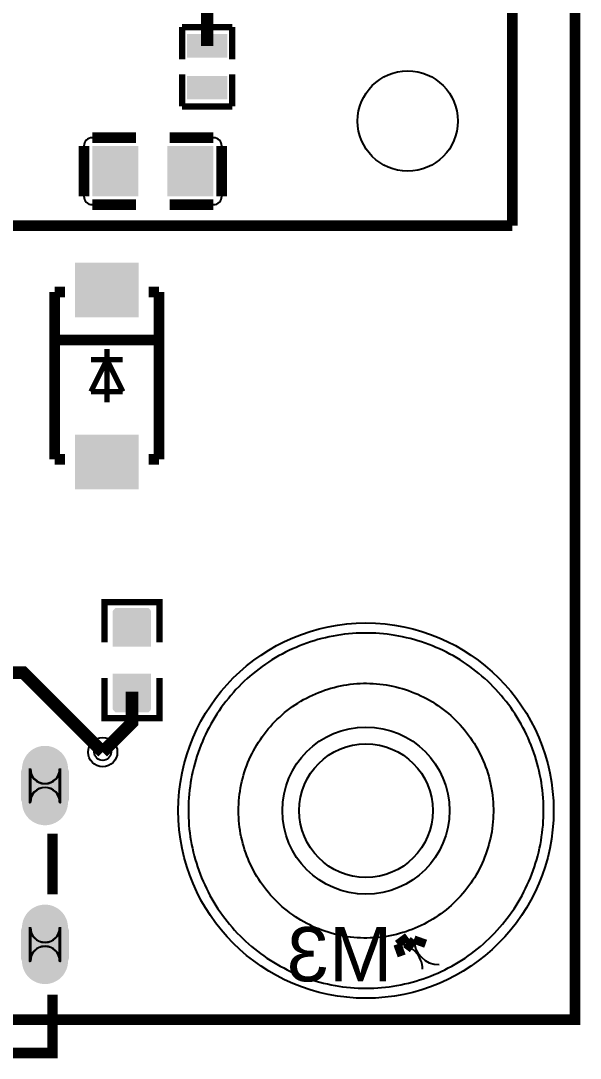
# Model space of a CAD drawing. Header units: millimetres. Extents: x -6 to 120, y -1 to 100.
# Drawn here: x 106.74 to 120.13, y -0.93 to 23.9 of the extents above; entities that cross this region are included whole.
import ezdxf

# ---------------------------------------------------------------- set-up
doc = ezdxf.new("R2010")
doc.units = ezdxf.units.MM
for name, color, linetype, true_color in [('BoardOutLine', 7, 'Continuous', 0xff00ff), ('BottomLayer', 7, 'Continuous', 0x0000ff), ('BottomSilkLayer', 7, 'Continuous', 0x66cc33), ('BottomSolderMaskLayer', 7, 'Continuous', 0xaa00ff), ('Document', 7, 'Continuous', 0xffffff), ('Hole', 7, 'Continuous', 0x222222), ('Multi-Layer', 7, 'Continuous', 0xc0c0c0), ('TopLayer', 7, 'Continuous', 0xff0000), ('TopPasteMaskLayer', 7, 'Continuous', 0x808080), ('TopSilkLayer', 7, 'Continuous', 0xffcc00), ('TopSolderMaskLayer', 7, 'Continuous', 0x800080)]:
    doc.layers.add(name, color=color, linetype=linetype, true_color=true_color)
doc.styles.get("Standard").update_dxf_attribs({"font": 'arial.ttf'})

msp = doc.modelspace()

# ---------------------------------------------------------------- hatches: boundary and pattern name
at = {"layer": 'BottomSolderMaskLayer'}
for points in [[(107.896, 6.011, -0.785398), (106.745, 6.011), (106.745, 5.189, -0.785398), (107.896, 5.189)], [(107.896, 2.211, -0.785398), (106.745, 2.211), (106.745, 1.389, -0.785398), (107.896, 1.389)]]:
    msp.add_hatch(color=256, dxfattribs=at).paths.add_polyline_path(points)
at = {"layer": 'Document'}
for points in [[(109.018, 18.11), (109.018, 16.84), (108.611, 16.84), (108.611, 18.11)], [(109.018, 13.995), (109.018, 12.725), (108.611, 12.725), (108.611, 13.995)], [(109.453, 13.125), (108.183, 13.125), (108.183, 13.532), (109.453, 13.532)]]:
    msp.add_hatch(color=256, dxfattribs=at).paths.add_polyline_path(points)
at = {"layer": 'Multi-Layer'}
for points in [[(107.87, 6, -0.785398), (106.77, 6), (106.77, 5.2, -0.785398), (107.87, 5.2)], [(107.87, 2.2, -0.785398), (106.77, 2.2), (106.77, 1.4, -0.785398), (107.87, 1.4)]]:
    msp.add_hatch(color=256, dxfattribs=at).paths.add_polyline_path(points)
at = {"layer": 'TopLayer'}
for points in [[(110.8, 23.05), (110.8, 23.55), (111.6, 23.55), (111.6, 23.05)], [(110.8, 22.05), (110.8, 22.55), (111.6, 22.55), (111.6, 22.05)], [(109.5, 19.75), (108.5, 19.75), (108.5, 20.85), (109.5, 20.85)], [(111.3, 19.75), (110.3, 19.75), (110.3, 20.85), (111.3, 20.85)], [(108.065, 16.822), (108.065, 18.092), (109.536, 18.092), (109.536, 16.822)], [(108.065, 12.708), (108.065, 13.978), (109.536, 13.978), (109.536, 12.708)], [(109.832, 8.95), (108.968, 8.95), (108.968, 9.756), (109.832, 9.756)], [(109.832, 8.25), (108.968, 8.25), (108.968, 7.444), (109.832, 7.444)]]:
    msp.add_hatch(color=256, dxfattribs=at).paths.add_polyline_path(points)
at = {"layer": 'TopPasteMaskLayer'}
for points in [[(110.8, 23.05), (110.8, 23.55), (111.6, 23.55), (111.6, 23.05)], [(110.8, 22.05), (110.8, 22.55), (111.6, 22.55), (111.6, 22.05)], [(109.5, 19.75), (108.5, 19.75), (108.5, 20.85), (109.5, 20.85)], [(111.3, 19.75), (110.3, 19.75), (110.3, 20.85), (111.3, 20.85)], [(108.065, 16.822), (108.065, 18.092), (109.536, 18.092), (109.536, 16.822)], [(108.065, 12.708), (108.065, 13.978), (109.536, 13.978), (109.536, 12.708)], [(108.95, 9.795), (108.95, 8.995), (109, 8.945), (109.228, 8.945), (109.228, 9.315), (109.558, 9.315), (109.558, 8.945), (109.8, 8.945), (109.85, 8.995), (109.85, 9.795), (109.8, 9.845), (109, 9.845)], [(109, 8.245), (109.228, 8.245), (109.228, 7.865), (109.558, 7.865), (109.558, 8.245), (109.8, 8.245), (109.85, 8.195), (109.85, 7.405), (109.8, 7.355), (109, 7.355), (108.95, 7.405), (108.95, 8.195)], [(106.77, 6), (106.771, 6.034), (106.774, 6.068), (106.78, 6.101), (106.787, 6.134), (106.796, 6.167), (106.807, 6.199), (106.821, 6.23), (106.836, 6.26), (106.853, 6.29), (106.871, 6.318), (106.892, 6.345), (106.914, 6.371), (106.937, 6.395), (106.962, 6.418), (106.989, 6.439), (107.016, 6.459), (107.045, 6.476), (107.075, 6.492), (107.106, 6.507), (107.137, 6.519), (107.17, 6.529), (107.203, 6.537), (107.236, 6.544), (107.269, 6.548), (107.303, 6.55), (107.337, 6.55), (107.371, 6.548), (107.405, 6.544), (107.438, 6.537), (107.471, 6.529), (107.503, 6.519), (107.535, 6.507), (107.565, 6.492), (107.595, 6.476), (107.624, 6.459), (107.652, 6.439), (107.678, 6.418), (107.703, 6.395), (107.727, 6.371), (107.749, 6.345), (107.769, 6.318), (107.788, 6.29), (107.805, 6.26), (107.82, 6.23), (107.833, 6.199), (107.844, 6.167), (107.854, 6.134), (107.861, 6.101), (107.866, 6.068), (107.869, 6.034), (107.87, 6), (107.87, 5.2), (107.869, 5.166), (107.866, 5.132), (107.861, 5.099), (107.854, 5.066), (107.844, 5.033), (107.833, 5.001), (107.82, 4.97), (107.805, 4.94), (107.788, 4.911), (107.769, 4.882), (107.749, 4.855), (107.727, 4.83), (107.703, 4.805), (107.678, 4.782), (107.652, 4.761), (107.624, 4.742), (107.595, 4.724), (107.565, 4.708), (107.535, 4.694), (107.503, 4.681), (107.471, 4.671), (107.438, 4.663), (107.405, 4.657), (107.371, 4.652), (107.337, 4.65), (107.303, 4.65), (107.269, 4.652), (107.236, 4.657), (107.203, 4.663), (107.17, 4.671), (107.137, 4.681), (107.106, 4.694), (107.075, 4.708), (107.045, 4.724), (107.016, 4.742), (106.989, 4.761), (106.962, 4.782), (106.937, 4.805), (106.914, 4.83), (106.892, 4.855), (106.871, 4.882), (106.853, 4.911), (106.836, 4.94), (106.821, 4.97), (106.807, 5.001), (106.796, 5.033), (106.787, 5.066), (106.78, 5.099), (106.774, 5.132), (106.771, 5.166), (106.77, 5.2)], [(106.77, 2.2), (106.771, 2.234), (106.774, 2.268), (106.78, 2.301), (106.787, 2.334), (106.796, 2.367), (106.807, 2.399), (106.821, 2.43), (106.836, 2.46), (106.853, 2.489), (106.871, 2.518), (106.892, 2.545), (106.914, 2.57), (106.937, 2.595), (106.962, 2.618), (106.989, 2.639), (107.016, 2.658), (107.045, 2.676), (107.075, 2.692), (107.106, 2.706), (107.137, 2.719), (107.17, 2.729), (107.203, 2.737), (107.236, 2.743), (107.269, 2.748), (107.303, 2.75), (107.337, 2.75), (107.371, 2.748), (107.405, 2.743), (107.438, 2.737), (107.471, 2.729), (107.503, 2.719), (107.535, 2.706), (107.565, 2.692), (107.595, 2.676), (107.624, 2.658), (107.652, 2.639), (107.678, 2.618), (107.703, 2.595), (107.727, 2.57), (107.749, 2.545), (107.769, 2.518), (107.788, 2.489), (107.805, 2.46), (107.82, 2.43), (107.833, 2.399), (107.844, 2.367), (107.854, 2.334), (107.861, 2.301), (107.866, 2.268), (107.869, 2.234), (107.87, 2.2), (107.87, 1.4), (107.869, 1.366), (107.866, 1.332), (107.861, 1.299), (107.854, 1.266), (107.844, 1.233), (107.833, 1.201), (107.82, 1.17), (107.805, 1.14), (107.788, 1.11), (107.769, 1.082), (107.749, 1.055), (107.727, 1.029), (107.703, 1.005), (107.678, 0.982), (107.652, 0.961), (107.624, 0.941), (107.595, 0.924), (107.565, 0.908), (107.535, 0.893), (107.503, 0.881), (107.471, 0.871), (107.438, 0.863), (107.405, 0.856), (107.371, 0.852), (107.337, 0.85), (107.303, 0.85), (107.269, 0.852), (107.236, 0.856), (107.203, 0.863), (107.17, 0.871), (107.137, 0.881), (107.106, 0.893), (107.075, 0.908), (107.045, 0.924), (107.016, 0.941), (106.989, 0.961), (106.962, 0.982), (106.937, 1.005), (106.914, 1.029), (106.892, 1.055), (106.871, 1.082), (106.853, 1.11), (106.836, 1.14), (106.821, 1.17), (106.807, 1.201), (106.796, 1.233), (106.787, 1.266), (106.78, 1.299), (106.774, 1.332), (106.771, 1.366), (106.77, 1.4)]]:
    msp.add_hatch(color=256, dxfattribs=at).paths.add_polyline_path(points)
at = {"layer": 'TopSolderMaskLayer'}
for points in [[(110.719, 23.018), (110.719, 23.582), (111.682, 23.582), (111.682, 23.018)], [(110.719, 22.018), (110.719, 22.582), (111.682, 22.582), (111.682, 22.018)], [(109.551, 19.699), (108.449, 19.699), (108.449, 20.901), (109.551, 20.901)], [(111.351, 19.699), (110.249, 19.699), (110.249, 20.901), (111.351, 20.901)], [(108.036, 16.801), (108.036, 18.114), (109.565, 18.114), (109.565, 16.801)], [(108.036, 12.686), (108.036, 14), (109.565, 14), (109.565, 12.686)], [(109.859, 8.926), (108.941, 8.926), (108.941, 9.78), (109.859, 9.78)], [(109.859, 8.274), (108.941, 8.274), (108.941, 7.42), (109.859, 7.42)], [(107.896, 6.011, -0.785398), (106.745, 6.011), (106.745, 5.189, -0.785398), (107.896, 5.189)], [(107.896, 2.211, -0.785398), (106.745, 2.211), (106.745, 1.389, -0.785398), (107.896, 1.389)]]:
    msp.add_hatch(color=256, dxfattribs=at).paths.add_polyline_path(points)

# ---------------------------------------------------------------- linework, layer by layer
at = {"layer": 'BoardOutLine', "const_width": 0.254}
msp.add_lwpolyline([(0, 99.999), (120, 99.999), (120, -0.001), (0, -0.001)], dxfattribs=at)
at = {"layer": 'BottomLayer'}
for points in [[(115.002, 0.75), (115.095, 0.751), (115.188, 0.754), (115.281, 0.759), (115.373, 0.767), (115.466, 0.776), (115.558, 0.787), (115.65, 0.8), (115.742, 0.815), (115.834, 0.833), (115.925, 0.852), (116.015, 0.873), (116.105, 0.896), (116.195, 0.921), (116.284, 0.949), (116.372, 0.978), (116.46, 1.009), (116.547, 1.042), (116.633, 1.076), (116.719, 1.113), (116.803, 1.152), (116.887, 1.192), (116.97, 1.234), (117.052, 1.278), (117.133, 1.324), (117.213, 1.372), (117.292, 1.421), (117.37, 1.472), (117.446, 1.525), (117.522, 1.579), (117.596, 1.635), (117.669, 1.693), (117.741, 1.752), (117.811, 1.813), (117.88, 1.875), (117.948, 1.939), (118.014, 2.004), (118.079, 2.071), (118.143, 2.139), (118.205, 2.208), (118.265, 2.279), (118.324, 2.351), (118.381, 2.424), (118.436, 2.499), (118.49, 2.575), (118.543, 2.652), (118.593, 2.73), (118.642, 2.809), (118.689, 2.889), (118.734, 2.971), (118.778, 3.053), (118.82, 3.136), (118.86, 3.22), (118.898, 3.305), (118.934, 3.391), (118.968, 3.477), (119, 3.564), (119.031, 3.652), (119.059, 3.741), (119.086, 3.83), (119.111, 3.92), (119.133, 4.01), (119.154, 4.101), (119.173, 4.192), (119.189, 4.283), (119.204, 4.375), (119.217, 4.467), (119.227, 4.56), (119.236, 4.652), (119.243, 4.745), (119.247, 4.838), (119.25, 4.931), (119.25, 5.024), (119.249, 5.117), (119.245, 5.21), (119.24, 5.303), (119.232, 5.396), (119.222, 5.488), (119.211, 5.58), (119.197, 5.672), (119.181, 5.764), (119.163, 5.855), (119.144, 5.946), (119.122, 6.037), (119.098, 6.127), (119.073, 6.216), (119.045, 6.305), (119.016, 6.393), (118.984, 6.481), (118.951, 6.568), (118.915, 6.654), (118.878, 6.739), (118.839, 6.824), (118.799, 6.907), (118.756, 6.99), (118.711, 7.072), (118.665, 7.152), (118.617, 7.232), (118.567, 7.311), (118.516, 7.388), (118.463, 7.465), (118.408, 7.54), (118.352, 7.614), (118.294, 7.686), (118.234, 7.758), (118.173, 7.828), (118.11, 7.897), (118.046, 7.964), (117.981, 8.03), (117.914, 8.095), (117.845, 8.158), (117.775, 8.219), (117.704, 8.279), (117.632, 8.338), (117.558, 8.394), (117.483, 8.45), (117.407, 8.503), (117.33, 8.555), (117.251, 8.605), (117.172, 8.653), (117.092, 8.7), (117.01, 8.745), (116.928, 8.788), (116.844, 8.829), (116.76, 8.869), (116.675, 8.906), (116.589, 8.942), (116.502, 8.976), (116.415, 9.008), (116.327, 9.038), (116.238, 9.066), (116.149, 9.092), (116.059, 9.116), (115.969, 9.138), (115.878, 9.159), (115.787, 9.177), (115.695, 9.193), (115.603, 9.207), (115.511, 9.219), (115.418, 9.23), (115.326, 9.238), (115.233, 9.244), (115.14, 9.248), (115.047, 9.25), (114.954, 9.25), (114.861, 9.248), (114.768, 9.244), (114.675, 9.238), (114.582, 9.23), (114.49, 9.219), (114.398, 9.207), (114.306, 9.193), (114.214, 9.177), (114.123, 9.159), (114.032, 9.138), (113.942, 9.116), (113.852, 9.092), (113.763, 9.066), (113.674, 9.038), (113.586, 9.008), (113.498, 8.976), (113.412, 8.942), (113.326, 8.906), (113.241, 8.869), (113.157, 8.829), (113.073, 8.788), (112.991, 8.745), (112.909, 8.7), (112.829, 8.653), (112.749, 8.605), (112.671, 8.555), (112.594, 8.503), (112.518, 8.45), (112.443, 8.394), (112.369, 8.338), (112.297, 8.279), (112.225, 8.219), (112.156, 8.158), (112.087, 8.095), (112.02, 8.03), (111.955, 7.964), (111.89, 7.897), (111.828, 7.828), (111.767, 7.758), (111.707, 7.686), (111.649, 7.614), (111.593, 7.54), (111.538, 7.465), (111.485, 7.388), (111.433, 7.311), (111.384, 7.232), (111.336, 7.152), (111.289, 7.072), (111.245, 6.99), (111.202, 6.907), (111.161, 6.824), (111.122, 6.739), (111.085, 6.654), (111.05, 6.568), (111.017, 6.481), (110.985, 6.393), (110.956, 6.305), (110.928, 6.216), (110.902, 6.127), (110.879, 6.037), (110.857, 5.946), (110.837, 5.855), (110.82, 5.764), (110.804, 5.672), (110.79, 5.58), (110.778, 5.488), (110.769, 5.396), (110.761, 5.303), (110.756, 5.21), (110.752, 5.117), (110.75, 5.024), (110.751, 4.931), (110.753, 4.838), (110.758, 4.745), (110.765, 4.652), (110.773, 4.56), (110.784, 4.467), (110.797, 4.375), (110.811, 4.283), (110.828, 4.192), (110.847, 4.101), (110.867, 4.01), (110.89, 3.92), (110.915, 3.83), (110.941, 3.741), (110.97, 3.652), (111, 3.564), (111.033, 3.477), (111.067, 3.391), (111.103, 3.305), (111.141, 3.22), (111.181, 3.136), (111.223, 3.053), (111.266, 2.971), (111.312, 2.889), (111.359, 2.809), (111.408, 2.73), (111.458, 2.652), (111.51, 2.575), (111.564, 2.499), (111.62, 2.424), (111.677, 2.351), (111.736, 2.279), (111.796, 2.208), (111.858, 2.139), (111.921, 2.071), (111.986, 2.004), (112.053, 1.939), (112.12, 1.875), (112.189, 1.813), (112.26, 1.752), (112.332, 1.693), (112.405, 1.635), (112.479, 1.579), (112.554, 1.525), (112.631, 1.472), (112.709, 1.421), (112.788, 1.372), (112.868, 1.324), (112.949, 1.278), (113.031, 1.234), (113.114, 1.192), (113.197, 1.152), (113.282, 1.113), (113.368, 1.076), (113.454, 1.042), (113.541, 1.009), (113.629, 0.978), (113.717, 0.949), (113.806, 0.921), (113.896, 0.896), (113.986, 0.873), (114.076, 0.852), (114.167, 0.833), (114.259, 0.815), (114.35, 0.8), (114.442, 0.787), (114.535, 0.776), (114.627, 0.767), (114.72, 0.759), (114.813, 0.754), (114.906, 0.751), (114.999, 0.75)], [(111.951, 4.997), (111.952, 5.076), (111.955, 5.154), (111.96, 5.233), (111.967, 5.311), (111.976, 5.39), (111.987, 5.468), (112.001, 5.545), (112.016, 5.623), (112.033, 5.699), (112.052, 5.776), (112.073, 5.852), (112.096, 5.927), (112.121, 6.002), (112.148, 6.076), (112.177, 6.149), (112.208, 6.222), (112.24, 6.293), (112.275, 6.364), (112.311, 6.434), (112.349, 6.503), (112.389, 6.571), (112.43, 6.638), (112.474, 6.704), (112.518, 6.769), (112.565, 6.832), (112.613, 6.894), (112.663, 6.955), (112.714, 7.015), (112.767, 7.074), (112.822, 7.131), (112.878, 7.186), (112.935, 7.24), (112.993, 7.293), (113.053, 7.344), (113.115, 7.393), (113.177, 7.441), (113.241, 7.488), (113.306, 7.532), (113.372, 7.575), (113.439, 7.616), (113.507, 7.656), (113.576, 7.693), (113.647, 7.729), (113.718, 7.763), (113.789, 7.796), (113.862, 7.826), (113.936, 7.854), (114.01, 7.881), (114.085, 7.906), (114.16, 7.928), (114.236, 7.949), (114.313, 7.968), (114.39, 7.984), (114.467, 7.999), (114.545, 8.012), (114.623, 8.023), (114.701, 8.032), (114.779, 8.038), (114.858, 8.043), (114.937, 8.046), (115.016, 8.046), (115.094, 8.045), (115.173, 8.041), (115.252, 8.036), (115.33, 8.028), (115.408, 8.019), (115.486, 8.007), (115.564, 7.994), (115.641, 7.978), (115.718, 7.961), (115.794, 7.941), (115.87, 7.92), (115.945, 7.896), (116.02, 7.871), (116.093, 7.844), (116.167, 7.814), (116.239, 7.783), (116.311, 7.75), (116.381, 7.716), (116.451, 7.679), (116.52, 7.641), (116.588, 7.601), (116.654, 7.559), (116.72, 7.515), (116.784, 7.47), (116.848, 7.423), (116.91, 7.374), (116.971, 7.324), (117.03, 7.273), (117.088, 7.219), (117.145, 7.165), (117.2, 7.109), (117.254, 7.051), (117.306, 6.992), (117.357, 6.932), (117.406, 6.87), (117.454, 6.808), (117.5, 6.744), (117.544, 6.679), (117.587, 6.612), (117.627, 6.545), (117.667, 6.477), (117.704, 6.407), (117.739, 6.337), (117.773, 6.266), (117.805, 6.194), (117.835, 6.121), (117.863, 6.047), (117.889, 5.973), (117.913, 5.898), (117.936, 5.822), (117.956, 5.746), (117.974, 5.67), (117.991, 5.593), (118.005, 5.515), (118.018, 5.437), (118.028, 5.359), (118.036, 5.281), (118.043, 5.202), (118.047, 5.124), (118.049, 5.045), (118.049, 4.966), (118.047, 4.887), (118.044, 4.808), (118.038, 4.73), (118.03, 4.651), (118.02, 4.573), (118.008, 4.495), (117.993, 4.418), (117.977, 4.34), (117.959, 4.264), (117.939, 4.187), (117.917, 4.112), (117.893, 4.036), (117.868, 3.962), (117.84, 3.888), (117.81, 3.815), (117.779, 3.743), (117.745, 3.671), (117.71, 3.601), (117.673, 3.531), (117.634, 3.463), (117.593, 3.395), (117.551, 3.328), (117.507, 3.263), (117.461, 3.199), (117.414, 3.136), (117.365, 3.074), (117.314, 3.013), (117.262, 2.954), (117.208, 2.896), (117.153, 2.84), (117.097, 2.785), (117.039, 2.732), (116.979, 2.68), (116.919, 2.629), (116.857, 2.58), (116.793, 2.533), (116.729, 2.488), (116.664, 2.444), (116.597, 2.402), (116.529, 2.361), (116.46, 2.322), (116.391, 2.286), (116.32, 2.251), (116.248, 2.217), (116.176, 2.186), (116.103, 2.157), (116.029, 2.129), (115.954, 2.103), (115.879, 2.08), (115.803, 2.058), (115.727, 2.038), (115.65, 2.02), (115.573, 2.004), (115.495, 1.991), (115.417, 1.979), (115.339, 1.969), (115.261, 1.961), (115.182, 1.956), (115.103, 1.952), (115.024, 1.95), (114.945, 1.951), (114.867, 1.953), (114.788, 1.958), (114.709, 1.964), (114.631, 1.973), (114.553, 1.983), (114.475, 1.996), (114.397, 2.01), (114.32, 2.027), (114.244, 2.046), (114.167, 2.066), (114.092, 2.089), (114.017, 2.113), (113.943, 2.139), (113.869, 2.168), (113.796, 2.198), (113.724, 2.23), (113.653, 2.264), (113.583, 2.3), (113.513, 2.337), (113.445, 2.377), (113.377, 2.418), (113.311, 2.461), (113.246, 2.505), (113.182, 2.551), (113.12, 2.599), (113.058, 2.649), (112.998, 2.7), (112.939, 2.752), (112.882, 2.806), (112.826, 2.862), (112.771, 2.919), (112.718, 2.977), (112.667, 3.037), (112.617, 3.098), (112.568, 3.16), (112.521, 3.224), (112.476, 3.288), (112.433, 3.354), (112.391, 3.421), (112.351, 3.489), (112.313, 3.558), (112.277, 3.628), (112.242, 3.699), (112.209, 3.771), (112.179, 3.843), (112.15, 3.917), (112.123, 3.991), (112.097, 4.066), (112.074, 4.141), (112.053, 4.217), (112.034, 4.293), (112.017, 4.37), (112.001, 4.448), (111.988, 4.526), (111.977, 4.604), (111.968, 4.682), (111.96, 4.76), (111.955, 4.839), (111.952, 4.918), (111.951, 4.997)]]:
    msp.add_lwpolyline(points, close=True, dxfattribs=at)
at = {"layer": 'BottomLayer', "const_width": 0.3}
msp.add_lwpolyline([(103.5, 8.3), (106.8, 8.3), (108.7, 6.4)], dxfattribs=at)
at = {"layer": 'BottomSilkLayer', "const_width": 0.2}
for points in [[(115.754, 1.803), (115.994, 1.983)], [(115.754, 1.803), (115.854, 1.523)]]:
    msp.add_lwpolyline(points, dxfattribs=at)
at = {"layer": 'BottomSilkLayer'}
msp.add_circle((115, 5), 4.49, dxfattribs=at)
msp.add_arc((115.754, 1.203), 0.6, 359.9951, 90, dxfattribs=at)
at = {"layer": 'BottomSolderMaskLayer'}
for points in [[(106.954, 6.011), (106.954, 5.189)], [(107.686, 6.011), (107.686, 5.189)], [(106.954, 2.211), (106.954, 1.389)], [(107.686, 2.211), (107.686, 1.389)]]:
    msp.add_lwpolyline(points, close=True, dxfattribs=at)
msp.add_circle((115, 5), 2, dxfattribs=at)
for centre, start, end in [((107.32, 6.011), 180, 0), ((107.32, 5.189), 0, 180), ((107.32, 2.211), 180, 0), ((107.32, 1.389), 0, 180)]:
    msp.add_arc(centre, 0.366, start, end, dxfattribs=at)
at = {"layer": 'Hole'}
msp.add_circle((108.7, 6.4), 0.2, dxfattribs=at)
at = {"layer": 'Multi-Layer'}
for points in [[(106.97, 6), (106.97, 5.2)], [(107.67, 6), (107.67, 5.2)], [(106.97, 2.2), (106.97, 1.4)], [(107.67, 2.2), (107.67, 1.4)]]:
    msp.add_lwpolyline(points, close=True, dxfattribs=at)
for centre, radius in [((108.7, 6.4), 0.35), ((115, 5), 1.6)]:
    msp.add_circle(centre, radius, dxfattribs=at)
for centre, start, end in [((107.32, 6), 180, 0), ((107.32, 5.2), 0, 180), ((107.32, 2.2), 180, 0), ((107.32, 1.4), 0, 180)]:
    msp.add_arc(centre, 0.35, start, end, dxfattribs=at)
at = {"layer": 'TopLayer', "const_width": 0.3}
for points in [[(111.15, 24.75), (111.2, 24.7), (111.2, 23.3)], [(108.7, 6.4), (109.4, 7.1), (109.4, 7.847)]]:
    msp.add_lwpolyline(points, dxfattribs=at)
at = {"layer": 'TopLayer'}
for points in [[(115.002, 0.75), (115.095, 0.751), (115.188, 0.754), (115.281, 0.759), (115.373, 0.767), (115.466, 0.776), (115.558, 0.787), (115.65, 0.8), (115.742, 0.815), (115.834, 0.833), (115.925, 0.852), (116.015, 0.873), (116.105, 0.896), (116.195, 0.921), (116.284, 0.949), (116.372, 0.978), (116.46, 1.009), (116.547, 1.042), (116.633, 1.076), (116.719, 1.113), (116.803, 1.152), (116.887, 1.192), (116.97, 1.234), (117.052, 1.278), (117.133, 1.324), (117.213, 1.372), (117.292, 1.421), (117.37, 1.472), (117.446, 1.525), (117.522, 1.579), (117.596, 1.635), (117.669, 1.693), (117.741, 1.752), (117.811, 1.813), (117.88, 1.875), (117.948, 1.939), (118.014, 2.004), (118.079, 2.071), (118.143, 2.139), (118.205, 2.208), (118.265, 2.279), (118.324, 2.351), (118.381, 2.424), (118.436, 2.499), (118.49, 2.575), (118.543, 2.652), (118.593, 2.73), (118.642, 2.809), (118.689, 2.889), (118.734, 2.971), (118.778, 3.053), (118.82, 3.136), (118.86, 3.22), (118.898, 3.305), (118.934, 3.391), (118.968, 3.477), (119, 3.564), (119.031, 3.652), (119.059, 3.741), (119.086, 3.83), (119.111, 3.92), (119.133, 4.01), (119.154, 4.101), (119.173, 4.192), (119.189, 4.283), (119.204, 4.375), (119.217, 4.467), (119.227, 4.56), (119.236, 4.652), (119.243, 4.745), (119.247, 4.838), (119.25, 4.931), (119.25, 5.024), (119.249, 5.117), (119.245, 5.21), (119.24, 5.303), (119.232, 5.396), (119.222, 5.488), (119.211, 5.58), (119.197, 5.672), (119.181, 5.764), (119.163, 5.855), (119.144, 5.946), (119.122, 6.037), (119.098, 6.127), (119.073, 6.216), (119.045, 6.305), (119.016, 6.393), (118.984, 6.481), (118.951, 6.568), (118.915, 6.654), (118.878, 6.739), (118.839, 6.824), (118.799, 6.907), (118.756, 6.99), (118.711, 7.072), (118.665, 7.152), (118.617, 7.232), (118.567, 7.311), (118.516, 7.388), (118.463, 7.465), (118.408, 7.54), (118.352, 7.614), (118.294, 7.686), (118.234, 7.758), (118.173, 7.828), (118.11, 7.897), (118.046, 7.964), (117.981, 8.03), (117.914, 8.095), (117.845, 8.158), (117.775, 8.219), (117.704, 8.279), (117.632, 8.338), (117.558, 8.394), (117.483, 8.45), (117.407, 8.503), (117.33, 8.555), (117.251, 8.605), (117.172, 8.653), (117.092, 8.7), (117.01, 8.745), (116.928, 8.788), (116.844, 8.829), (116.76, 8.869), (116.675, 8.906), (116.589, 8.942), (116.502, 8.976), (116.415, 9.008), (116.327, 9.038), (116.238, 9.066), (116.149, 9.092), (116.059, 9.116), (115.969, 9.138), (115.878, 9.159), (115.787, 9.177), (115.695, 9.193), (115.603, 9.207), (115.511, 9.219), (115.418, 9.23), (115.326, 9.238), (115.233, 9.244), (115.14, 9.248), (115.047, 9.25), (114.954, 9.25), (114.861, 9.248), (114.768, 9.244), (114.675, 9.238), (114.582, 9.23), (114.49, 9.219), (114.398, 9.207), (114.306, 9.193), (114.214, 9.177), (114.123, 9.159), (114.032, 9.138), (113.942, 9.116), (113.852, 9.092), (113.763, 9.066), (113.674, 9.038), (113.586, 9.008), (113.498, 8.976), (113.412, 8.942), (113.326, 8.906), (113.241, 8.869), (113.157, 8.829), (113.073, 8.788), (112.991, 8.745), (112.909, 8.7), (112.829, 8.653), (112.749, 8.605), (112.671, 8.555), (112.594, 8.503), (112.518, 8.45), (112.443, 8.394), (112.369, 8.338), (112.297, 8.279), (112.225, 8.219), (112.156, 8.158), (112.087, 8.095), (112.02, 8.03), (111.955, 7.964), (111.89, 7.897), (111.828, 7.828), (111.767, 7.758), (111.707, 7.686), (111.649, 7.614), (111.593, 7.54), (111.538, 7.465), (111.485, 7.388), (111.433, 7.311), (111.384, 7.232), (111.336, 7.152), (111.289, 7.072), (111.245, 6.99), (111.202, 6.907), (111.161, 6.824), (111.122, 6.739), (111.085, 6.654), (111.05, 6.568), (111.017, 6.481), (110.985, 6.393), (110.956, 6.305), (110.928, 6.216), (110.902, 6.127), (110.879, 6.037), (110.857, 5.946), (110.837, 5.855), (110.82, 5.764), (110.804, 5.672), (110.79, 5.58), (110.778, 5.488), (110.769, 5.396), (110.761, 5.303), (110.756, 5.21), (110.752, 5.117), (110.75, 5.024), (110.751, 4.931), (110.753, 4.838), (110.758, 4.745), (110.765, 4.652), (110.773, 4.56), (110.784, 4.467), (110.797, 4.375), (110.811, 4.283), (110.828, 4.192), (110.847, 4.101), (110.867, 4.01), (110.89, 3.92), (110.915, 3.83), (110.941, 3.741), (110.97, 3.652), (111, 3.564), (111.033, 3.477), (111.067, 3.391), (111.103, 3.305), (111.141, 3.22), (111.181, 3.136), (111.223, 3.053), (111.266, 2.971), (111.312, 2.889), (111.359, 2.809), (111.408, 2.73), (111.458, 2.652), (111.51, 2.575), (111.564, 2.499), (111.62, 2.424), (111.677, 2.351), (111.736, 2.279), (111.796, 2.208), (111.858, 2.139), (111.921, 2.071), (111.986, 2.004), (112.053, 1.939), (112.12, 1.875), (112.189, 1.813), (112.26, 1.752), (112.332, 1.693), (112.405, 1.635), (112.479, 1.579), (112.554, 1.525), (112.631, 1.472), (112.709, 1.421), (112.788, 1.372), (112.868, 1.324), (112.949, 1.278), (113.031, 1.234), (113.114, 1.192), (113.197, 1.152), (113.282, 1.113), (113.368, 1.076), (113.454, 1.042), (113.541, 1.009), (113.629, 0.978), (113.717, 0.949), (113.806, 0.921), (113.896, 0.896), (113.986, 0.873), (114.076, 0.852), (114.167, 0.833), (114.259, 0.815), (114.35, 0.8), (114.442, 0.787), (114.535, 0.776), (114.627, 0.767), (114.72, 0.759), (114.813, 0.754), (114.906, 0.751), (114.999, 0.75)], [(111.951, 4.997), (111.952, 5.076), (111.955, 5.154), (111.96, 5.233), (111.967, 5.311), (111.976, 5.39), (111.987, 5.468), (112.001, 5.545), (112.016, 5.623), (112.033, 5.699), (112.052, 5.776), (112.073, 5.852), (112.096, 5.927), (112.121, 6.002), (112.148, 6.076), (112.177, 6.149), (112.208, 6.222), (112.24, 6.293), (112.275, 6.364), (112.311, 6.434), (112.349, 6.503), (112.389, 6.571), (112.43, 6.638), (112.474, 6.704), (112.518, 6.769), (112.565, 6.832), (112.613, 6.894), (112.663, 6.955), (112.714, 7.015), (112.767, 7.074), (112.822, 7.131), (112.878, 7.186), (112.935, 7.24), (112.993, 7.293), (113.053, 7.344), (113.115, 7.393), (113.177, 7.441), (113.241, 7.488), (113.306, 7.532), (113.372, 7.575), (113.439, 7.616), (113.507, 7.656), (113.576, 7.693), (113.647, 7.729), (113.718, 7.763), (113.789, 7.796), (113.862, 7.826), (113.936, 7.854), (114.01, 7.881), (114.085, 7.906), (114.16, 7.928), (114.236, 7.949), (114.313, 7.968), (114.39, 7.984), (114.467, 7.999), (114.545, 8.012), (114.623, 8.023), (114.701, 8.032), (114.779, 8.038), (114.858, 8.043), (114.937, 8.046), (115.016, 8.046), (115.094, 8.045), (115.173, 8.041), (115.252, 8.036), (115.33, 8.028), (115.408, 8.019), (115.486, 8.007), (115.564, 7.994), (115.641, 7.978), (115.718, 7.961), (115.794, 7.941), (115.87, 7.92), (115.945, 7.896), (116.02, 7.871), (116.093, 7.844), (116.167, 7.814), (116.239, 7.783), (116.311, 7.75), (116.381, 7.716), (116.451, 7.679), (116.52, 7.641), (116.588, 7.601), (116.654, 7.559), (116.72, 7.515), (116.784, 7.47), (116.848, 7.423), (116.91, 7.374), (116.971, 7.324), (117.03, 7.273), (117.088, 7.219), (117.145, 7.165), (117.2, 7.109), (117.254, 7.051), (117.306, 6.992), (117.357, 6.932), (117.406, 6.87), (117.454, 6.808), (117.5, 6.744), (117.544, 6.679), (117.587, 6.612), (117.627, 6.545), (117.667, 6.477), (117.704, 6.407), (117.739, 6.337), (117.773, 6.266), (117.805, 6.194), (117.835, 6.121), (117.863, 6.047), (117.889, 5.973), (117.913, 5.898), (117.936, 5.822), (117.956, 5.746), (117.974, 5.67), (117.991, 5.593), (118.005, 5.515), (118.018, 5.437), (118.028, 5.359), (118.036, 5.281), (118.043, 5.202), (118.047, 5.124), (118.049, 5.045), (118.049, 4.966), (118.047, 4.887), (118.044, 4.808), (118.038, 4.73), (118.03, 4.651), (118.02, 4.573), (118.008, 4.495), (117.993, 4.418), (117.977, 4.34), (117.959, 4.264), (117.939, 4.187), (117.917, 4.112), (117.893, 4.036), (117.868, 3.962), (117.84, 3.888), (117.81, 3.815), (117.779, 3.743), (117.745, 3.671), (117.71, 3.601), (117.673, 3.531), (117.634, 3.463), (117.593, 3.395), (117.551, 3.328), (117.507, 3.263), (117.461, 3.199), (117.414, 3.136), (117.365, 3.074), (117.314, 3.013), (117.262, 2.954), (117.208, 2.896), (117.153, 2.84), (117.097, 2.785), (117.039, 2.732), (116.979, 2.68), (116.919, 2.629), (116.857, 2.58), (116.793, 2.533), (116.729, 2.488), (116.664, 2.444), (116.597, 2.402), (116.529, 2.361), (116.46, 2.322), (116.391, 2.286), (116.32, 2.251), (116.248, 2.217), (116.176, 2.186), (116.103, 2.157), (116.029, 2.129), (115.954, 2.103), (115.879, 2.08), (115.803, 2.058), (115.727, 2.038), (115.65, 2.02), (115.573, 2.004), (115.495, 1.991), (115.417, 1.979), (115.339, 1.969), (115.261, 1.961), (115.182, 1.956), (115.103, 1.952), (115.024, 1.95), (114.945, 1.951), (114.867, 1.953), (114.788, 1.958), (114.709, 1.964), (114.631, 1.973), (114.553, 1.983), (114.475, 1.996), (114.397, 2.01), (114.32, 2.027), (114.244, 2.046), (114.167, 2.066), (114.092, 2.089), (114.017, 2.113), (113.943, 2.139), (113.869, 2.168), (113.796, 2.198), (113.724, 2.23), (113.653, 2.264), (113.583, 2.3), (113.513, 2.337), (113.445, 2.377), (113.377, 2.418), (113.311, 2.461), (113.246, 2.505), (113.182, 2.551), (113.12, 2.599), (113.058, 2.649), (112.998, 2.7), (112.939, 2.752), (112.882, 2.806), (112.826, 2.862), (112.771, 2.919), (112.718, 2.977), (112.667, 3.037), (112.617, 3.098), (112.568, 3.16), (112.521, 3.224), (112.476, 3.288), (112.433, 3.354), (112.391, 3.421), (112.351, 3.489), (112.313, 3.558), (112.277, 3.628), (112.242, 3.699), (112.209, 3.771), (112.179, 3.843), (112.15, 3.917), (112.123, 3.991), (112.097, 4.066), (112.074, 4.141), (112.053, 4.217), (112.034, 4.293), (112.017, 4.37), (112.001, 4.448), (111.988, 4.526), (111.977, 4.604), (111.968, 4.682), (111.96, 4.76), (111.955, 4.839), (111.952, 4.918), (111.951, 4.997)]]:
    msp.add_lwpolyline(points, close=True, dxfattribs=at)
at = {"layer": 'TopSilkLayer'}
for points, const_width in [([(81.5, 49), (118.5, 49), (118.5, 19)], 0.254), ([(110.6, 23.75), (111.8, 23.75)], 0.15), ([(110.6, 22.98), (110.6, 23.75)], 0.15), ([(111.8, 22.98), (111.8, 23.75)], 0.15), ([(110.6, 22.62), (110.6, 21.85)], 0.15), ([(111.8, 22.62), (111.8, 21.85)], 0.15), ([(110.6, 21.85), (111.8, 21.85)], 0.15), ([(108.45, 21.1), (108.5, 21.1)], 0.254), ([(109.5, 21.1), (108.5, 21.1)], 0.254), ([(110.3, 21.1), (111.3, 21.1)], 0.254), ([(111.35, 21.1), (111.3, 21.1)], 0.254), ([(108.25, 19.7), (108.25, 20.9)], 0.254), ([(111.55, 19.7), (111.55, 20.9)], 0.254), ([(108.45, 19.5), (108.5, 19.5)], 0.254), ([(109.5, 19.5), (108.5, 19.5)], 0.254), ([(110.3, 19.5), (111.3, 19.5)], 0.254), ([(111.35, 19.5), (111.3, 19.5)], 0.254), ([(81.5, 19), (118.5, 19)], 0.254), ([(107.8, 17.407), (107.551, 17.407)], 0.254), ([(107.551, 13.409), (107.551, 17.407)], 0.254), ([(110.05, 17.407), (109.8, 17.407)], 0.254), ([(110.05, 17.407), (110.05, 13.409)], 0.254), ([(107.556, 16.264), (110.045, 16.264)], 0.254), ([(108.8, 14.773), (108.8, 16.043)], 0.127), ([(108.419, 15.027), (108.8, 15.789)], 0.127), ([(108.8, 15.789), (108.419, 15.789)], 0.127), ([(109.181, 15.027), (108.8, 15.789)], 0.127), ([(108.8, 15.789), (109.181, 15.789)], 0.127), ([(108.8, 15.027), (108.419, 15.027)], 0.127), ([(108.8, 15.027), (109.181, 15.027)], 0.127), ([(107.8, 13.409), (107.551, 13.409)], 0.254), ([(110.05, 13.409), (109.8, 13.409)], 0.254), ([(110.061, 9.026), (110.061, 9.985), (108.74, 9.985), (108.74, 9.026)], 0.152), ([(110.061, 8.174), (110.061, 7.215), (108.74, 7.215), (108.74, 8.174)], 0.152), ([(107.5, 3), (107.5, 4.45)], 0.25), ([(116.149, 1.914), (115.969, 1.674)], 0.2), ([(116.149, 1.914), (116.429, 1.814)], 0.2), ([(98.499, 0.599), (98.499, 0.622), (98.499, -0.801), (107.501, -0.801), (107.501, 0.599)], 0.25)]:
    msp.add_lwpolyline(points, dxfattribs=dict(at, const_width=const_width))
for centre, radius in [((116, 21.5), 1.2), ((115, 5), 4.49)]:
    msp.add_circle(centre, radius, dxfattribs=at)
for centre, radius, start, end in [((108.45, 20.9), 0.2, 90, 180), ((111.35, 20.9), 0.2, 0, 90), ((108.45, 19.7), 0.2, 180, 270), ((111.35, 19.7), 0.2, 270, 0), ((116.749, 1.914), 0.6, 180, 270)]:
    msp.add_arc(centre, radius, start, end, dxfattribs=at)
at = {"layer": 'TopSolderMaskLayer'}
for points in [[(106.954, 6.011), (106.954, 5.189)], [(107.686, 6.011), (107.686, 5.189)], [(106.954, 2.211), (106.954, 1.389)], [(107.686, 2.211), (107.686, 1.389)]]:
    msp.add_lwpolyline(points, close=True, dxfattribs=at)
msp.add_circle((115, 5), 2, dxfattribs=at)
for centre, start, end in [((107.32, 6.011), 180, 0), ((107.32, 5.189), 0, 180), ((107.32, 2.211), 180, 0), ((107.32, 1.389), 0, 180)]:
    msp.add_arc(centre, 0.366, start, end, dxfattribs=at)

# ---------------------------------------------------------------- texts
at = {"layer": 'BottomSilkLayer', "text_generation_flag": 2}
msp.add_text('M3', height=1.3, dxfattribs=at).set_placement((115.627, 0.914))

doc.saveas('drawing.dxf')
